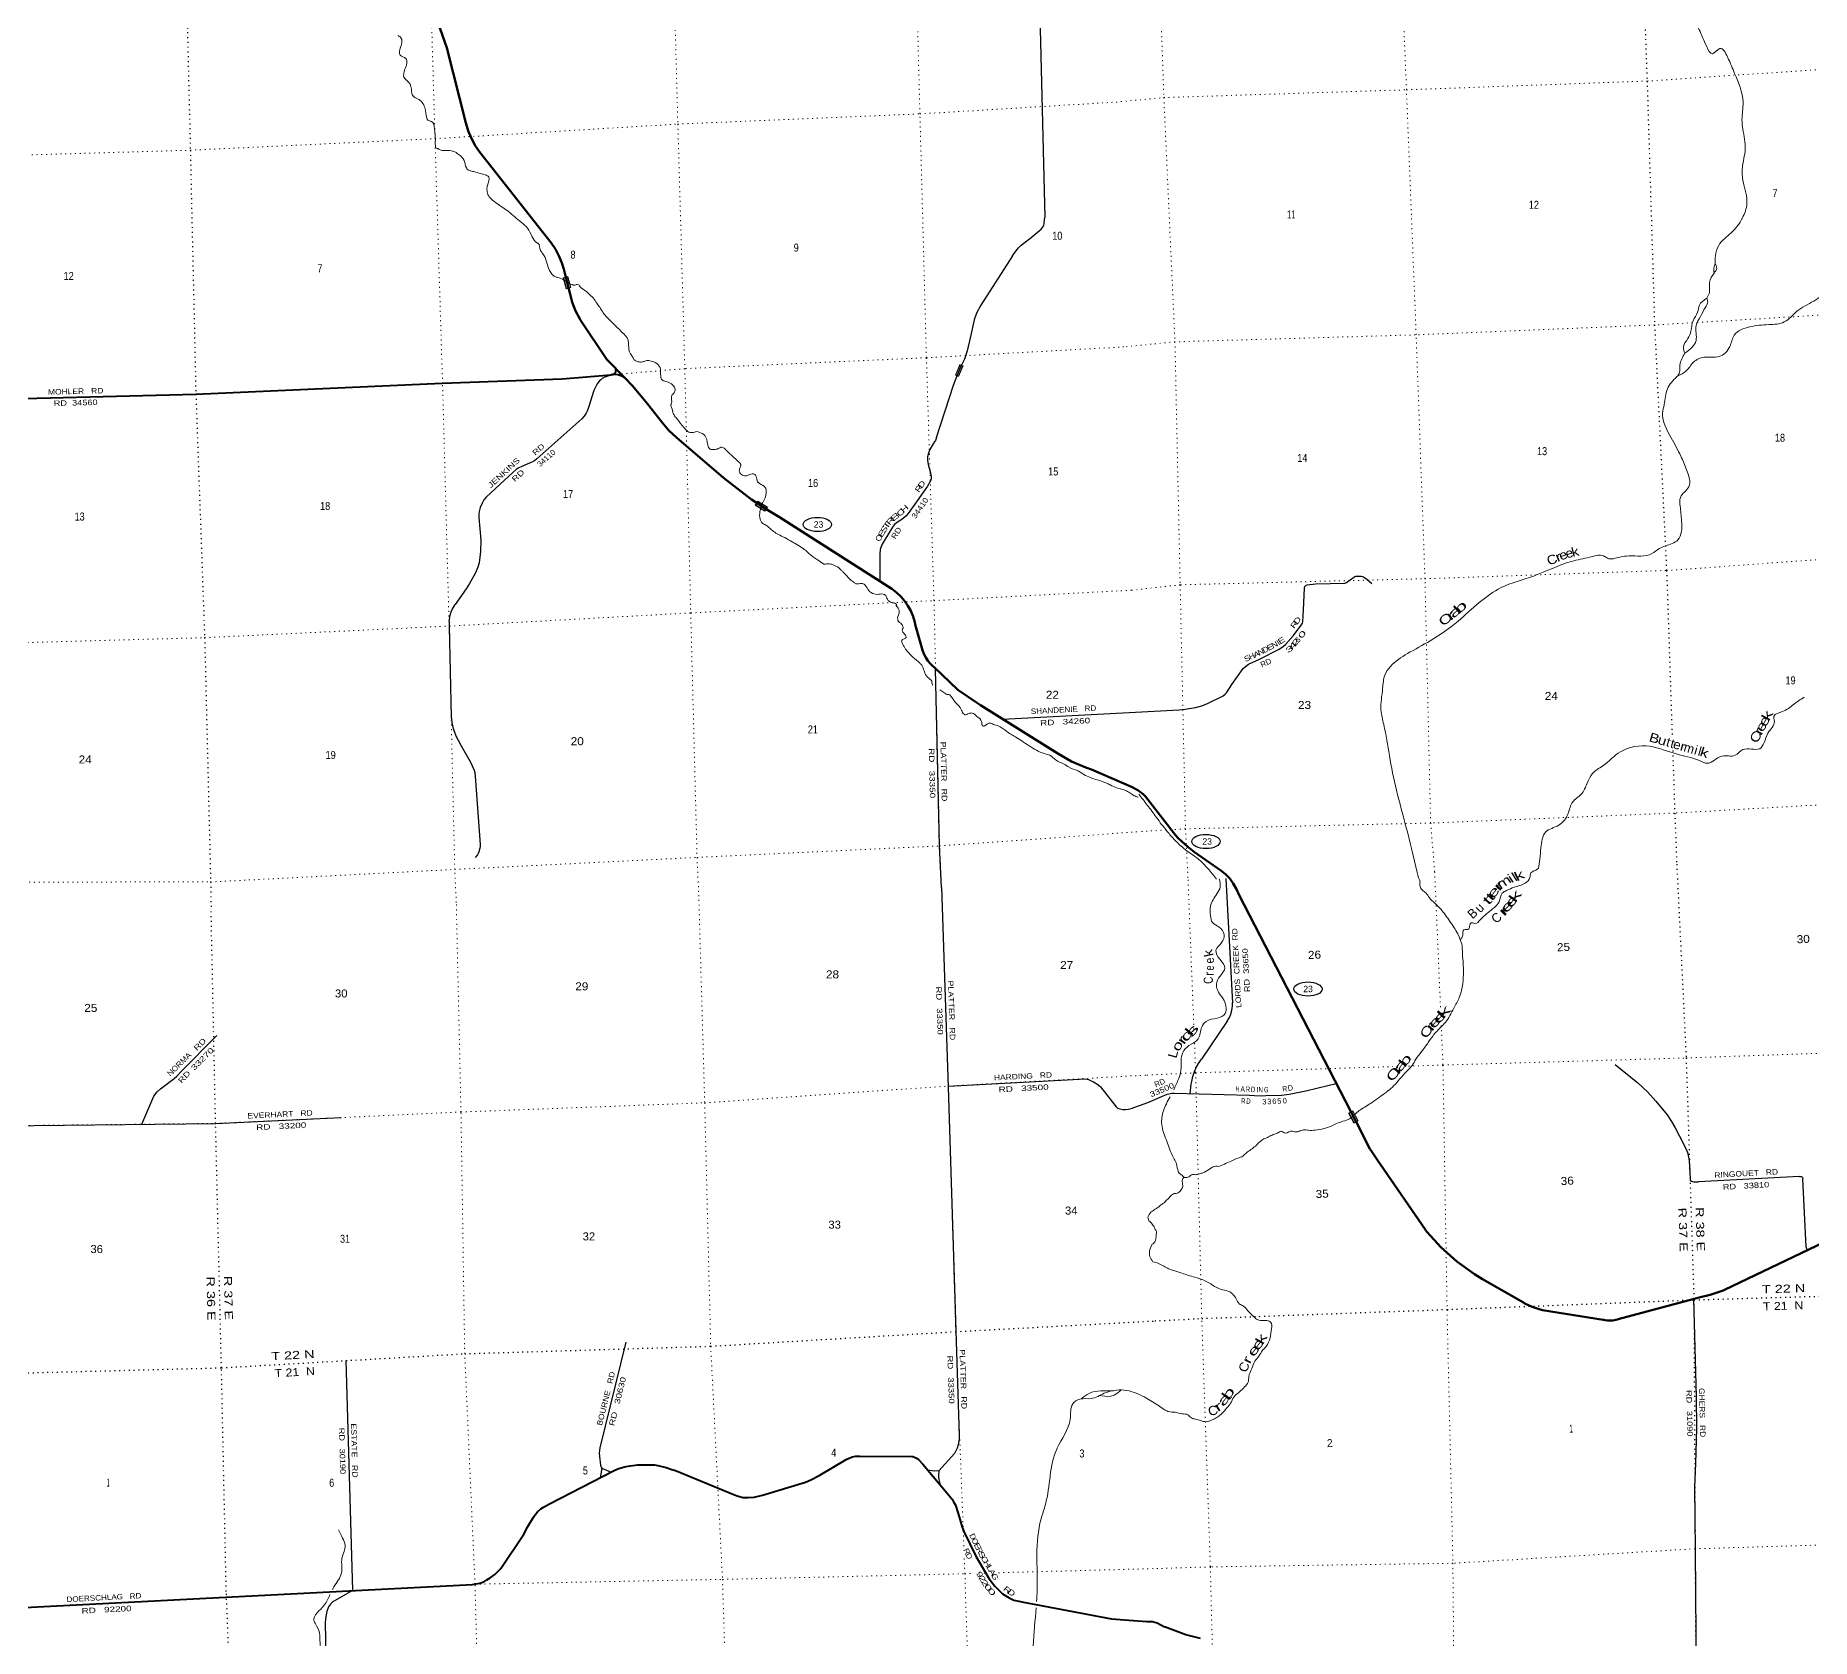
# Model space of a CAD drawing. Header units: feet. Extents: x 497223 to 751810, y -177792 to 12311.
# Drawn here: x 691977 to 730814, y -51084 to -16028 of the extents above; entities that cross this region are included whole.
import ezdxf
from ezdxf.enums import TextEntityAlignment as Align

# ---------------------------------------------------------------- set-up
doc = ezdxf.new("R2010")
doc.units = ezdxf.units.FT
doc.header["$LTSCALE"] = 70
doc.linetypes.add('DOTTED', pattern=[1.5, 0.3, -1.2])
for name, color, linetype, lineweight in [('17', 7, 'Continuous', 25), ('23', 7, 'Continuous', 70), ('26', 7, 'Continuous', 40), ('29', 7, 'Continuous', 25), ('31', 7, 'Continuous', 13), ('39', 7, 'Continuous', 13), ('59', 7, 'Continuous', 13), ('6', 7, 'DOTTED', 25), ('7', 7, 'DOTTED', 13)]:
    doc.layers.add(name, color=color, linetype=linetype, lineweight=lineweight)
for name, color, linetype in [('27', 7, 'Continuous'), ('30', 7, 'Continuous'), ('41', 7, 'Continuous')]:
    doc.layers.add(name, color=color, linetype=linetype)

msp = doc.modelspace()

# ---------------------------------------------------------------- linework, layer by layer
at = {"layer": '17'}
for centre, major_axis in [((709073.25, -26721.51), (-309.24, 1)), ((717572.23, -33654.34), (309.24, -1)), ((719802.47, -36880.99), (309.24, -1))]:
    msp.add_ellipse(centre, major_axis=major_axis, ratio=0.500121, dxfattribs=at)
at = {"layer": '23'}
for points in [[(704861.1, -23515.12), (704472.68, -23115.61), (703910.44, -22276.88), (703893.68, -22251.88), (703876.42, -22226.88), (703788.11, -22052.18), (703714.27, -21857.95), (703661.13, -21657.06), (703632.71, -21547.24), (703526.21, -21135.77), (703485.4, -20998.47), (703423.26, -20845.93), (703345.52, -20700.72), (703253.03, -20564.43), (701689.08, -18573.65), (701600.02, -18444.24), (701511.06, -18283.57), (701439.38, -18114.48), (701385.77, -17938.83), (700974.47, -16294.64), (700283.99, -14337.01)], [(716083.96, -32534.62), (715943.98, -32462.38), (715065.58, -32079.05), (714946.83, -32037.4), (714633, -31901.42), (714335.11, -31733.38), (712643.44, -30670.72), (712551.28, -30615.75), (712146.59, -30337.93), (711626.55, -29844.73), (711607.17, -29827.89), (711545.93, -29766.94), (711491.39, -29699.91), (711444.16, -29627.56), (711404.76, -29550.66), (711373.6, -29470.07), (711215.39, -28911.26), (711203.04, -28854.22), (711166.28, -28730.75), (711116.81, -28611.8), (711055.19, -28498.67), (710982.07, -28392.61), (710898.27, -28294.76), (710804.7, -28206.22), (710702.39, -28127.94), (708249.22, -26563.54), (707952.83, -26388.45), (707632.67, -26177.55), (707018.08, -25699.94), (706047.01, -24860.44), (705994.83, -24818.45), (705827.75, -24664.25), (705677.71, -24493.44), (705357.29, -24082.64), (705029.34, -23688.17), (704861.1, -23515.12)], [(716083.96, -32534.62), (716140.79, -32572.47), (716200.81, -32620.74), (716251.82, -32672.7), (716303.79, -32733.47), (716907.82, -33517.19), (716966.89, -33583.85), (717035.68, -33649.08), (717174.47, -33768.62), (717252.01, -33831.83), (717319.29, -33884.55), (717899.4, -34289.52), (717960.74, -34336.79), (717998.15, -34369.4), (718095.27, -34460.53)], [(724906.4, -43897.34), (724883.78, -43891.12), (724880.97, -43890.35), (724705.89, -43830.69), (724563, -43764.61), (724531.97, -43750.26), (724513, -43739.39), (723620.53, -43227.89), (723445.54, -43119.92), (723060.65, -42840.57), (722707.06, -42522.52), (722411.19, -42194.25), (722383.21, -42163.2), (722370.18, -42144.25), (721389.82, -40718.11), (721372.63, -40693.11), (721354.25, -40668.11), (721189.06, -40426.4), (721170.76, -40399.63), (721158.86, -40376.4), (720857.31, -39787.83), (718289.25, -34812.72), (718238.42, -34698.06), (718169.15, -34576.08), (718095.27, -34460.53)], [(732766.95, -41618.34), (728909.83, -43460.96), (728883.51, -43473.53), (728859.83, -43481.17), (728599.48, -43565.13), (728356.92, -43623.39), (726585, -44103.28), (726578.79, -44104.96), (726535, -44115.82), (726471.91, -44126.61), (726407.73, -44130.77), (726343.47, -44128.19), (726304.83, -44122.56), (726270.35, -44117.53), (726254.83, -44115.02), (724933.78, -43901.76), (724906.4, -43897.34)]]:
    msp.add_lwpolyline(points, dxfattribs=at)
at = {"layer": '26'}
for points in [[(684874.3, -24075.25), (690264.59, -24003.96), (695482.43, -23871.44), (700871.74, -23634.01), (703496.85, -23536.64), (704557.84, -23446.42), (704582.84, -23443.77)], [(704582.84, -23443.77), (704607.84, -23438.25), (704611.88, -23436.82), (704620.9, -23432.53), (704629.42, -23427.31), (704637.35, -23421.24), (704644.6, -23414.37), (704651.09, -23406.78), (704656.75, -23398.55), (704661.53, -23389.78), (704665.36, -23380.55), (704668.2, -23370.97), (704670.03, -23361.15), (704670.82, -23351.2), (704670.56, -23341.21), (704669.27, -23331.31), (704665.14, -23313.56)], [(704861.1, -23515.12), (704827.61, -23494.2), (704825.51, -23492.89), (704789.1, -23474.61), (704750.97, -23460.24), (704711.54, -23449.94), (704671.26, -23443.81), (704630.56, -23441.93), (704607.84, -23443.26), (704582.84, -23443.77)], [(685481.1, -50726.07), (701531.41, -49904.24), (701607.95, -49892.06), (701693.7, -49874.39), (701779.44, -49841.59), (701847.53, -49803.74), (701916.31, -49758.87), (702019.01, -49685.14), (702096.32, -49612.17), (702150.15, -49551.4), (702653.25, -48805.75), (702745.52, -48637.37), (702865.09, -48429.77), (702894.05, -48387.08), (702955.87, -48313.69), (703026.24, -48252), (703081.97, -48215.28), (703213.43, -48141.26), (704633.71, -47410.83), (704708.55, -47375.01), (704804.38, -47344.73), (704895.16, -47322.02), (704983.43, -47309.41), (705144.83, -47289.22), (705262.2, -47283.65), (705429.79, -47284.17), (705513.01, -47289.22), (705584.1, -47301.29), (705767.72, -47344.73), (705890.1, -47385.83), (705974.51, -47410.34), (707259.39, -47941.51), (707339.02, -47972.15), (707451.05, -47997.02), (707560.87, -48001.1), (707690.63, -47991.97), (707876.48, -47948.54), (708811.11, -47662.48), (708933.9, -47610.94), (709131.48, -47509.17), (709704.78, -47166.53), (709781.24, -47131.5), (709839.57, -47111.83), (709906.07, -47099.96), (710005.76, -47096.34), (711136.73, -47105.62), (711164.48, -47107.53), (711199.78, -47117.62), (711254.52, -47146.03), (711285.52, -47168.09), (711377.06, -47270.77), (712020.65, -48039.92), (712054.43, -48093.55), (712091.26, -48166.09), (712155.19, -48351.78), (712241.2, -48650.73), (712276.62, -48747.73), (712536.83, -49282.8), (712834.18, -49782.05), (712952.48, -49941.29), (713123.96, -50107.83), (713265.34, -50196.45), (713367.28, -50243.41), (713477.02, -50269.33), (713583.57, -50286.63), (715503.32, -50652.35), (715791.18, -50673.11), (716282.44, -50711.36), (716405.08, -50715.4), (716455.32, -50723.53), (716504.42, -50744.34), (716662.96, -50829.87)], [(717449.7, -51084.83), (717130.19, -51004.79), (716662.96, -50829.87)]]:
    msp.add_lwpolyline(points, dxfattribs=at)
at = {"layer": '29'}
for p, q in [((713338.97, -20847.88), (712647.06, -21926.48)), ((711682.36, -24821.61), (712052.5, -23674.52)), ((701394.1, -28131.05), (701156.61, -28467.91)), ((713121.37, -30975.94), (716029.78, -30822.77)), ((701589.79, -32223.46), (701697.02, -33722.1)), ((718005.75, -34463.37), (718149, -37182.05)), ((718033, -37584.05), (717471, -38415.05)), ((730548, -40977.05), (728346, -41099.05)), ((698762.37, -45006.99), (698906.43, -50031.87)), ((704357.43, -47362.34), (704328, -47568.05)), ((704357.43, -47362.34), (704564.02, -47446.67))]:
    msp.add_line(p, q, dxfattribs=at)
for points in [[(690848.3, -13346.55), (695230.34, -13221.71), (700554.36, -12889.61), (705879.39, -12654.15), (711179.5, -12457.71), (713860.03, -12337.42), (714048.28, -20004.3)], [(713338.97, -20847.88), (713414.16, -20744.63), (713474.38, -20672.89), (713530.77, -20616.46), (713589.08, -20565.76), (713749.66, -20443.34), (713964.72, -20266.39), (713998.17, -20225.26), (714025.89, -20176.49), (714033.54, -20143.97), (714036.41, -20118.14), (714048.28, -20004.3)], [(712647.06, -21926.48), (712553.91, -22097.09), (712500.39, -22242.47), (712419.26, -22612.09), (712347.46, -22923.48), (712292.02, -23105.21), (712228.46, -23238.64)], [(712052.5, -23674.52), (712122.84, -23484.93), (712176.37, -23360.59), (712228.46, -23238.64)], [(704607.84, -23443.26), (704428.89, -23502.63), (704368.67, -23532.27), (704340.95, -23554.28), (704312.27, -23581.06), (704261.62, -23647.05), (704228.16, -23707.31), (704185.15, -23792.43), (704070.45, -24159.72), (704041.77, -24241.99), (704018.83, -24289.81), (703976.77, -24352.94), (703925.16, -24412.24), (702938.74, -25284.55), (702888.08, -25327.6), (702846.98, -25353.42), (702609.93, -25452.89), (702543.98, -25484.47), (702487.58, -25521.76), (702327, -25667.14), (701829.97, -26126.26), (701782.18, -26185.58), (701742.04, -26254.45), (701701.89, -26352.01), (701677.03, -26439.98), (701673.22, -26493.57), (701669.39, -26570.06), (701715.27, -27067.44), (701707.62, -27312.3), (701677.03, -27557.16), (701650.27, -27656.65), (701592.92, -27794.36), (701470.57, -28008.62), (701394.1, -28131.05)], [(711682.36, -24821.61), (711654.03, -24884.75), (711612.92, -24945), (711536.45, -25082.73), (711503.01, -25162.12), (711482.93, -25243.42), (711481.98, -25313.25), (711498.22, -25411.76), (711551.75, -25595.4), (711564.18, -25678.62), (711564.18, -25720.71), (711551.75, -25763.74), (711482.93, -25886.17), (711169.41, -26329.98), (711059.5, -26482.05), (711008.84, -26536.57), (710923.77, -26610.22), (710863.55, -26651.35), (710805.25, -26688.65), (710764.14, -26720.22), (710732.61, -26757.52), (710680.03, -26835), (710490.78, -27150.64), (710473.57, -27186.98), (710460.2, -27227.16), (710450.63, -27271.15), (710442.98, -27362.97), (710442.98, -27962.51)], [(716029.78, -30822.77), (716984.61, -30775.01), (717117.98, -30757.96), (717340.21, -30721.76), (717479.75, -30685.56), (717602.55, -30638.67), (717951.04, -30465.18), (717991.38, -30433.46), (718022.39, -30401.14), (718141.26, -30219.74), (718389.05, -29867.24), (718433.24, -29825.83), (718505.71, -29775.84), (718740.39, -29667.46), (719172.27, -29448.32), (719265.19, -29386.01), (719309.22, -29348.77), (719486.01, -29149.37), (719652.9, -28924.72), (719681.32, -28878.18), (719689.94, -28851.02), (719708.36, -28590.57), (719724.91, -28110.76), (719735.6, -28077.91), (719748.52, -28064.99), (719764.03, -28046.89), (719788.13, -28039.69), (719968.44, -28020.13), (720606.42, -28005.52), (720632.26, -27998.41), (720647.54, -27989.96), (720803.3, -27872.78), (720828.65, -27860.07), (720851.91, -27854.9), (720939.76, -27848.44), (720968.19, -27849.73), (720995.85, -27856.75), (721018.58, -27866.54), (721089.18, -27917.3), (721202.05, -28009.25)], [(701025.63, -28841.26), (701035.19, -28750.39), (701043.79, -28703.52), (701056.21, -28654.74), (701071.51, -28614.57), (701089.67, -28577.26), (701156.61, -28467.91)], [(701025.63, -28841.26), (701021.51, -28946.06), (701065.44, -30926.01)], [(711789.03, -34659.77), (711747.82, -33751.18), (711658.29, -29876.51)], [(701065.44, -30926.01), (701090.64, -31092.83), (701125.05, -31226.74), (701174.76, -31360.65), (701216.81, -31437.17), (701285.63, -31559.6), (701484.45, -31907.76), (701568.56, -32095.23), (701580.03, -32144.97), (701589.79, -32223.46)], [(701697.02, -33722.1), (701697.6, -33760.47), (701693.78, -33796.82), (701672.75, -33877.17), (701657.46, -33913.51), (701638.34, -33946.04), (701588.64, -34003.43)], [(711789.03, -34659.77), (711936.5, -39023.67), (712098.78, -44358.27), (712177.52, -46654.71), (712172.43, -46722.22), (712151.68, -46850.49), (712131.38, -46921.59), (712101.84, -46982.54), (712069.63, -47035.35), (711732.14, -47420.81)], [(718033, -37584.05), (718084.87, -37503.8), (718107.38, -37454.67), (718133.98, -37378.93), (718148.3, -37309.33), (718150.35, -37245.87), (718149, -37182.05)], [(694298.98, -39836.79), (694563.13, -39221.28), (694633.63, -39132.11), (694712.07, -39063.4), (695009.29, -38836.14), (695065.54, -38788.58), (695162.55, -38686.15), (695943.58, -37899.55)], [(717229.07, -39167.72), (717248, -38961.31), (717263.34, -38899.9), (717287.04, -38791.94), (717324.73, -38682.91), (717360.7, -38599.52), (717408.62, -38510.95), (717471, -38415.05)], [(726521.36, -38533.78), (727019.37, -38934.7), (727226.03, -39131.21), (727412.23, -39335.92), (727655.72, -39634.79), (727755.98, -39778.09), (727827.6, -39900.91), (728026.07, -40293.95), (728086.43, -40416.77), (728100.75, -40455.66), (728124.29, -40555.98), (728135.54, -40627.62), (728157.02, -41030.9), (728162.14, -41061.59), (728188.74, -41082.07), (728211.24, -41092.3), (728238.87, -41096.4), (728346, -41099.05)], [(711935.82, -39003.5), (714946.51, -38844.53), (715004.13, -38858.94), (715049.53, -38882.77), (715109.41, -38911.59), (715208.26, -38967.73), (715252.56, -39006.52), (715269.17, -39021.29), (715606.94, -39458.09), (715638.15, -39482.69), (715688.16, -39504.26), (715751.98, -39512.99), (715811.82, -39513.5), (715878.59, -39508.68), (715933.64, -39496.87), (716300.04, -39362.43)], [(716300.04, -39362.43), (716724.27, -39183.42), (716758.82, -39172.37), (716789.52, -39164.21), (716826, -39160.85), (716873.97, -39160.37), (718516.91, -39203.61), (718635.87, -39206.46), (718789.67, -39217.03), (718883.57, -39212.55), (719227.01, -39198.78), (719392.07, -39179.57), (719503.38, -39160.37), (719752.89, -39106.59), (720240.38, -38987.52), (720422.87, -38946.19)], [(685155.84, -40077.55), (690616.11, -39878.45), (695919.85, -39818.46), (698661.43, -39686.89)], [(730548, -40977.05), (730586.32, -40980.74), (730604.22, -40987.91), (730615.99, -41004.28), (730624, -41034.05)], [(730723, -42608.05), (730695, -42519.05), (730624, -41034.05)], [(728236.51, -43659.04), (728289, -45800.05), (728302, -46494.05), (728279, -47258.05), (728254, -47774.05), (728273, -49144.05), (728304.49, -53833.28), (728304.49, -54363.38), (728312.17, -54647.64), (728343, -55799.05), (728354, -56271.05)], [(704888.62, -44605.83), (704316.39, -46917.39), (704303.46, -47026.88), (704307.33, -47102.67), (704334.59, -47290.74), (704344.07, -47337.16), (704357.43, -47362.34)], [(711732.14, -47420.81), (711635.6, -47422.09), (711586.87, -47420.27), (711487.34, -47402.56)], [(711732.14, -47420.81), (711719.87, -47521.76), (711719.77, -47558.79), (711727.15, -47604.96), (711758.63, -47726.78)], [(698906.43, -50031.87), (698478.21, -50279.36), (698425.81, -50334.94), (698385.92, -50393.87), (698347.28, -50492.43), (698323.16, -50600.73), (698308.28, -50737.04), (698337.92, -52220.52)]]:
    msp.add_lwpolyline(points, dxfattribs=at)
at = {"layer": '31'}
for p, q in [((712093.18, -23452.46), (712192.15, -23222.89)), ((712192.15, -23222.89), (712261.02, -23252.58))]:
    msp.add_line(p, q, dxfattribs=at)
msp.add_lwpolyline([(712261.02, -23252.58), (712162.05, -23482.15), (712093.18, -23452.46)], dxfattribs=at)
msp.add_lwpolyline([(712103.69, -23448.28), (712196.32, -23233.4), (712250.5, -23256.75), (712157.87, -23471.63)], close=True, dxfattribs=at)
at = {"layer": '39'}
msp.add_line((711748.87, -30335.19), (711879.84, -30422.72), dxfattribs=at)
for points in [[(728339.44, -11174.07), (728263.33, -11514.61), (727996.62, -11823.26), (727848, -12109.87), (727832.01, -12331.72), (727851.43, -12475.93), (727802.36, -12620.41), (727680.29, -12807.56), (727068.07, -13419.43), (726869.44, -13661.44), (726923.42, -13977.53), (727066.1, -14403.33), (727222.31, -14595.3), (727405.86, -14544.93), (727540.47, -14643.06), (727661.67, -14705.42), (727745.8, -14855.53), (727875.34, -14979.98), (728120.53, -15344.03), (728358.75, -15901.46), (728523.43, -16268.18), (728646.18, -16427.07), (728811.24, -16312.93), (728977.22, -16496.53), (729133.63, -16857.5), (729316.07, -17487.19), (729294.08, -17874.22), (729313.58, -18074.76), (729364.11, -18515.7), (729302.24, -18914.11), (729319.99, -19231.41), (729402.05, -19707.51), (729302.7, -20018.65), (729056.71, -20342.7), (728784.71, -20617.33), (728714.6, -20847.01), (728706.52, -21010.24)], [(699906.75, -16027.94), (699968.57, -16076.35), (699961, -16283.96), (699952.3, -16455.37), (700071.29, -16532.2), (700056.44, -16764.2), (700033.74, -16938.06), (700167.18, -17090.94), (700214.4, -17314.97), (700242.08, -17364.44), (700364.72, -17429.07), (700495.65, -17630.35), (700527.49, -17812.57), (700574.13, -17889.64), (700639.02, -17907.75), (700698.09, -18060.94), (700713.73, -18175.22), (700719.27, -18352.22), (700760.08, -18499.94), (700784.37, -18505.22), (700798.74, -18514.84), (700932.29, -18542.89), (701119.87, -18563.21), (701222.3, -18624.45), (701351.22, -18761.36), (701398.56, -18924.98), (701462.57, -18979.36), (701563.87, -19004.39), (701705.95, -19048.28), (701807.37, -19077.33), (701889.15, -19121.09), (701858.8, -19307.27), (701849.33, -19390.11), (701870.99, -19504.2), (701938.22, -19596.73), (702066.19, -19703.48), (702318.93, -19878.81), (702593.58, -20111.85), (702734.3, -20240.35), (702836.74, -20430.44), (702947.4, -20561.89), (702961.71, -20569.49), (703021.03, -20730.73), (703073.57, -20803.58), (703215.5, -21163.58), (703361.06, -21311.33), (703393.24, -21319.11), (703664.62, -21456.02)], [(731366.89, -20416.73), (731301.11, -20545.67), (731399.06, -20578.63), (731432.27, -20768.65), (731277.79, -21278.79), (731165.32, -21562.19), (730863.06, -21835.81), (730496.4, -22057.25), (730218.89, -22291.82), (729878.5, -22351.43), (729461.11, -22399.52), (729125.17, -22579.7), (729027.54, -22828.4), (728793.87, -23049.44), (728465.94, -23064.38), (728232.15, -23172.75), (728083.62, -23352.73), (727866.88, -23486.7)], [(728682.17, -21224.32), (728582.84, -21426.8), (728581.08, -21652.2), (728523.06, -21772.83)], [(728708.13, -21013.97), (728678.17, -21115.81), (728682.81, -21223.1)], [(728682.17, -21224.32), (728740.56, -21113.73), (728721.94, -21045.94), (728706.52, -21010.24)], [(703663.64, -21455.58), (703728.07, -21483.83), (703738.24, -21487.54), (703808.15, -21473.28), (703832.19, -21470.52), (703888.05, -21521.12), (704021.98, -21625.67), (704071.69, -21672.44), (704169.1, -21766.04), (704251.2, -21884.29), (704314.22, -21970.91), (704392.43, -22093.3), (704450.92, -22163.96), (704614.93, -22329.98), (704799.58, -22513.48), (704935.84, -22692.45), (704954.38, -22899.25), (705042.45, -23079.72), (705088.39, -23134.66), (705157.55, -23160.69), (705252.19, -23165.8), (705321.79, -23141.48), (705408.2, -23140.8), (705528.01, -23179.34), (705633.96, -23288.79), (705646.59, -23435.37), (705686.83, -23564.99), (705737.73, -23585.55), (705839.4, -23622.64), (705964.43, -23763.71), (705940.65, -23838.94), (705890.2, -23896.89), (705878.05, -24086.53), (705870.45, -24100.86), (705870.96, -24116.95), (705901.72, -24200.55), (705914.03, -24272.65), (705952.38, -24341.92), (706015.33, -24426.54), (706153.48, -24601.42), (706240.53, -24685.28), (706293.5, -24707.79), (706445.63, -24686.94)], [(728523.15, -21773.15), (728361.42, -21925.08), (728322.78, -22079.27), (728224.86, -22265.62), (728176.88, -22494.56), (728110.28, -22655.72), (728012.67, -22850.1), (728045.44, -22973.75)], [(728045.44, -22973.75), (728207.83, -22841.6), (728289.26, -22700.06), (728289.37, -22539.11), (728291.11, -22368.03), (728384.78, -22175.8), (728490.45, -21981.15), (728544, -21848.59), (728523.06, -21772.83)], [(728045.44, -22973.75), (727938.27, -23236.85), (727894.25, -23463.66), (727866.88, -23486.7)], [(727866.88, -23486.7), (727663.1, -23753.02), (727593.18, -24097.37), (727557.81, -24285.66), (727747.13, -24828.61), (727957.35, -25228.03), (728083.28, -25527.64), (728129.21, -25898.32), (727948.31, -26129.67), (727941.34, -26323.05), (727973.41, -26645.9), (727891.93, -27059.05), (727618.62, -27188.86), (727485.69, -27245.59), (727324.58, -27357.58), (726820.64, -27408.55), (726626.07, -27433.14), (726350.91, -27458.39), (726266.39, -27406.88), (726113.04, -27401.92), (725957.16, -27437.28), (725565.55, -27528.78), (724734.97, -27848.15), (724026.96, -28103.08), (723547.27, -28428.87), (723084.56, -28832.57), (722477.75, -29263.19), (721978.31, -29545.39), (721605.82, -29827.38), (721483.83, -30016.54), (721435.92, -30301.81), (721399.07, -30777.85), (721459.25, -31097.76), (721582.87, -31771.67), (721737.93, -32533.05), (721951.35, -33346.82), (722188.31, -34334.97)], [(706445.63, -24686.94), (706588.53, -24756.98), (706654.12, -24861.64), (706727.07, -25072.78), (706819.89, -25083.98), (706905.68, -25063.19), (706978.97, -25028.69), (707094.21, -25113.68), (707226.7, -25236.39), (707340.62, -25343.58), (707396.92, -25408.26), (707373.77, -25503.61), (707378.61, -25594.07), (707460.77, -25649.89), (707535.32, -25655.62), (707588.73, -25627.78), (707703.26, -25626.22), (707750.84, -25733.46), (707760.13, -25773.44), (707805.89, -25822.35), (707935.3, -25910.93), (707956.27, -26002.89), (707944.93, -26089.82), (707862.85, -26274.04)], [(707862.85, -26274.04), (707819.01, -26434.01), (707824.43, -26606.99), (707843.95, -26652.69), (707865.04, -26684.24), (707945, -26734.1), (708012.97, -26786.34), (708093.49, -26854.3), (708192.22, -26925.71), (708318.81, -26988.21), (708484.43, -27077.67), (708627.78, -27161.79), (708763.09, -27246.16), (708860.06, -27325.68), (708988.1, -27434.44), (709080.36, -27491.96), (709207.83, -27582.62), (709228.23, -27592.05), (709274.23, -27584.57), (709334.47, -27582.7), (709384.99, -27591.19), (709448.07, -27615.39), (709567.06, -27692.22), (709594.05, -27719.56), (709641.63, -27762.38), (709679.16, -27805.5), (709743.56, -27871.95), (709793.52, -27926.76), (709890.3, -28000.25), (709914.96, -28017.6), (710007.28, -28012.71), (710061.63, -28015.04), (710123.01, -28049.37), (710199.08, -28167.8), (710250.67, -28210.49), (710382.59, -28250.67), (710515.07, -28244.52), (710568.29, -28275.08), (710605.02, -28356.48), (710703.8, -28429.91), (710738.07, -28432.87), (710804.03, -28485.17), (710800.02, -28485.3), (710823.56, -28530.87), (710861.78, -28596.12), (710859.84, -28662.62), (710831.81, -28794.37), (710834, -28800.34), (710839.09, -28834.41), (710837.02, -28832.46), (710896.89, -28882.94), (710926.02, -28914.24), (710948.43, -28988.04), (710931.24, -29016.76), (710934.19, -29046.87), (710999.53, -29143.49), (711015.04, -29189.31), (710918.71, -29258.76), (710935.04, -29330.73), (711004.96, -29445.33), (711163.25, -29621.6), (711314.14, -29753.8), (711357.82, -29800.76), (711407.92, -29924.03), (711484.62, -30062.57), (711573.81, -30150.39), (711590.07, -30220.36), (711599.5, -30232.3)], [(711879.84, -30422.72), (711884.11, -30430.64), (711948.63, -30436.69), (711985.84, -30469.75), (712096.88, -30613.27), (712220.28, -30766.46), (712237.6, -30806.19), (712302.25, -30880.68), (712391.86, -30853.73), (712459.95, -30845.56), (712554.47, -30911.07), (712666.82, -31032.4), (712669.96, -31068.54), (712706.12, -31131.84), (712735.99, -31122.86), (712852.78, -31064.85), (712924.01, -31092.83), (713029.57, -31125.78), (713199.91, -31237.25), (713405.01, -31367.76), (713542.4, -31454.08), (713704.57, -31561.77), (714037.58, -31732.59), (714190.02, -31786.22), (714272.75, -31860.15), (714499.63, -31979.92), (714563.33, -32024.24), (714775.15, -32112.26), (714941.09, -32211.78), (715079.54, -32267.87), (715236, -32321.38), (715433.31, -32395.76), (715476.18, -32416.57), (715622.97, -32482.46), (715783.2, -32527.8), (715883.11, -32573), (715969.41, -32632.73), (716059.28, -32678.25), (716086.58, -32687.14)], [(724841.02, -34243.13), (724870.75, -34038.35), (724895.92, -33792.06), (725000.05, -33446.57), (725286.78, -33298.21), (725491.01, -33043.94), (725594.38, -32787), (725775.64, -32620.02), (725909.86, -32380.15), (726021.05, -32171.24), (726248.53, -32000.7), (726638.16, -31691.98), (727278.61, -31572.09), (727857.13, -31739.95), (728364.32, -31886.04), (728539.79, -31944.58), (728850.3, -31785.37), (729143.94, -31769.56), (729310.65, -31645.31), (729678.77, -31627.03), (729861.62, -31284.95), (730001.22, -31026.81), (729992.96, -30912.4), (730176.74, -30813.74), (730420.83, -30656.73), (730650.84, -30500.2)], [(716100.58, -32622.04), (716288.61, -32857.21), (716487.97, -33126.21), (716722.96, -33432.26), (716893.26, -33623.76), (717114.48, -33829.66), (717391.83, -34027.66), (717617.66, -34249.51), (717801.45, -34478.79)], [(717859.48, -34467.56), (717883.08, -34650.37), (717808.57, -34802.11), (717672.14, -35066.88), (717670.12, -35278.25), (717711.83, -35425.57), (717860.04, -35524.57), (717968.78, -35693.49), (717920.86, -35858.31), (717791.01, -36032.27), (717881.08, -36238.12), (717984.42, -36423.35), (717909.46, -36563.03), (717809.36, -36727.82), (717828.55, -36916.24), (717945.6, -37092.89), (718007.95, -37255.53), (717991.93, -37415.11), (717819.2, -37516.25), (717573.11, -37587.99), (717479.51, -37712.28), (717403.04, -37970.75), (717244.94, -38087.43), (717089.76, -38228.15), (717032.19, -38403.4), (717025.84, -38659.2), (716899.93, -39009.61), (716867.3, -39082.59)], [(722188.13, -34334.13), (722203.16, -34390.45), (722230.25, -34463.82), (722250.43, -34515.33), (722250.03, -34603.92), (722304.99, -34720.44), (722379.61, -34777.77), (722458.38, -34887.26), (722540, -34968.46), (722688.31, -35109.33), (722785.68, -35232.16), (722883.56, -35367.04), (722977.66, -35508.12), (723059.17, -35635.62), (723127.3, -35779.78), (723171.8, -35934.97), (723179.55, -36075.56), (723193.45, -36268.24), (723201.37, -36412.86), (723199.98, -36624.28), (723161.37, -36907.69), (723111.57, -37064.74), (722992.74, -37301.11), (722906.95, -37461.65), (722806.63, -37610.7), (722712.28, -37709.18), (722529.75, -37909.92), (722431.11, -38050.86), (722286.58, -38248.02), (722162.95, -38416.15), (722078.09, -38550.48), (721918.55, -38724.11), (721778.63, -38886.86), (721649.76, -39025.01), (721517.74, -39135.11), (721363.66, -39246.1), (721203.66, -39359.36), (721076.58, -39443.08), (720953.26, -39520.61), (720747.02, -39697.51)], [(723131.62, -35800.51), (723175.49, -35745.05), (723190.32, -35659.98), (723209.7, -35588.81), (723273.58, -35580.34), (723317.2, -35566.61), (723340.28, -35487.26), (723372.36, -35433.72), (723449.1, -35446.9), (723578.22, -35359.49), (723840.39, -35130.18), (723980.94, -34973.92), (724052.07, -34786.09), (724146.03, -34724.16), (724313.97, -34655.39), (724551.28, -34563.87), (724655.05, -34443.21), (724679.21, -34339.67), (724767.54, -34288.01), (724841.02, -34243.13)], [(716788.61, -39240.08), (716642.02, -39543.09), (716605.13, -39840.29), (716706.55, -40186.57), (716833.4, -40515.78), (716936.41, -40745.29), (716986.58, -40904.36), (717048.67, -40954.32), (717082.1, -40989.27), (717086.92, -41007.69)], [(720747.02, -39697.51), (720680.86, -39733.09), (720530.33, -39783.55), (720396.09, -39839.38), (720285.65, -39888.2), (720150.91, -39931.98), (719961.56, -39965.91), (719809.07, -39968.14), (719706.27, -39958.27), (719601.35, -39994.78), (719507.23, -40000.66), (719420.46, -39990.13), (719279.46, -40028.12), (719239.9, -39993.51), (719193.97, -39999.42), (719113.35, -40040.97), (719020.29, -40072.97), (718916.03, -40125.56), (718841.1, -40158.83), (718673.89, -40292.52), (718582.81, -40372.75), (718475.53, -40449.62), (718353.03, -40547.24), (718240.34, -40590.11), (718126.22, -40647.13), (717980.12, -40707.48), (717833.68, -40759.79), (717779.23, -40753.97), (717649.33, -40817.68), (717504.21, -40902.14), (717434.63, -40919.08), (717343.17, -40940.95), (717270.68, -40935.88), (717237.34, -40955.36), (717153.04, -41005.12), (717080.97, -41010.09), (717052.43, -41097.82), (717062.72, -41202.08), (717021.82, -41282.26), (716942.19, -41347.93), (716860.34, -41359.34), (716782.79, -41426.94), (716719.2, -41491.95), (716659.44, -41552.78), (716598.87, -41593.52), (716517.23, -41659.27), (716460.5, -41695.82), (716425.41, -41721.42), (716375.14, -41754.43)], [(716385.96, -42005.99), (716311.96, -41922.94), (716303.96, -41868.92), (716376.14, -41753.77)], [(716384.16, -42003.32), (716438.19, -42083.24), (716464.54, -42138.52), (716493.23, -42201.76), (716485.26, -42252.41), (716475.18, -42349.45), (716451.5, -42408.8), (716428.6, -42437.92), (716398.57, -42459.62)], [(716412.99, -42843.77), (716347.35, -42729.99), (716340.59, -42597.53), (716398.57, -42459.62)], [(716412.99, -42843.77), (716535.03, -42880.45), (716648.07, -42944.26), (716754.59, -42996.25), (716872.82, -43039.71), (717041.73, -43095.19), (717188.27, -43143.53), (717326.37, -43182.15), (717546.38, -43259.68), (717717.02, -43357.36), (717903.52, -43450.36), (718049.48, -43484.63), (718233.02, -43652.24), (718306.1, -43770.02), (718392.33, -43816.81), (718486.72, -43915.6), (718562.17, -43993.03), (718620.67, -44049), (718695.46, -44110.35), (718832.74, -44128.88), (718905.06, -44129.94), (718991.06, -44170.69), (719006.58, -44304.93), (718972.71, -44507.62), (718888.06, -44696.29), (718811.26, -44781.98), (718730.08, -44908.11), (718642.4, -45022.42), (718572.56, -45180.29), (718509.3, -45351.98), (718492.51, -45481.5), (718418.37, -45583.18), (718308.23, -45688.35), (718182.46, -45804.23), (718109.71, -45940.07), (718035.07, -46029.7), (717962.52, -46121.25), (717875.53, -46203.32), (717781.78, -46267.56), (717681.28, -46313.96), (717580.05, -46342.27), (717462.64, -46318.9), (717344.91, -46287.5), (717253.48, -46261.05), (717174.44, -46193.84), (717046.93, -46168.87), (716895.04, -46136.86), (716755.91, -46122.44), (716678.27, -46089.39), (716601.8, -46036.16), (716543.87, -45994.25), (716508.26, -45973.48)], [(713867.14, -50275.7), (713880.58, -50019.03), (713874.58, -49245.21), (713965.18, -48470.28), (714062.29, -48151.5), (714315.64, -46925), (714602.37, -46284.47), (714662.71, -45950.8), (714816.05, -45849.35), (715065.16, -45835.28), (715346.9, -45721.64), (715781.19, -45651.33), (716221.51, -45801.97), (716508.26, -45973.48)], [(714849.82, -45841.27), (715015.91, -45723.49), (715273.62, -45668.93), (715550.8, -45668.34)], [(715225.52, -45769.82), (715489.2, -45781.85), (715586.63, -45748.55), (715715.25, -45648.52)], [(698603.35, -48704.81), (698688.49, -48887.02), (698748.55, -49043.9), (698678.26, -49325.62), (698667.98, -49651.64), (698501.91, -49956.56), (698469.77, -50016.96)], [(698414.66, -50120.61), (698290.87, -50353.4), (698065.79, -50696.4), (698124.24, -50809.11), (698194.17, -51015.94), (698201.98, -51230.8), (698264.96, -51468.01), (698253.47, -51705.61), (698052.31, -52041.82), (697990.98, -52403.66), (697901.09, -52810.66), (697980.49, -53111.67), (698010.34, -53434.39), (697984.11, -53875.52), (697948.46, -54091.16), (697846.8, -54473.03), (697766.28, -54694.77), (697650.95, -55066.4), (697636.8, -55285.99), (697727.27, -55504.22), (697944.97, -55788.71), (698068.16, -56076.24), (698218.63, -56338.77), (698237.26, -56355.27)], [(697699.47, -62545.65), (697896.64, -62487.01), (697913.11, -62275.39), (698050.98, -62136.24), (698252.79, -62149.83), (698449.65, -62304.31), (698720.41, -62331.75), (699007.92, -62376.75), (699225.08, -62369.74), (699399.8, -62358.07), (699421.17, -62669), (699469.39, -62832.3), (699474.57, -63085.45), (699610.92, -63292.14), (699585.8, -63431.67), (699630.73, -63504.61), (699754.12, -63520.73), (699873.7, -63653.58), (700011.88, -63910.47), (700275.28, -64123.12), (700683.96, -64566.29), (701171.28, -64902.39), (701488.95, -64946.41), (702102.72, -64773.81), (702634.93, -64517.39), (702940.64, -64509.53), (703318.89, -64503.35), (703635.58, -64354.41), (704319.63, -63900.08), (704616.4, -63590.95), (704944.46, -63367.25), (705679.06, -63140.49), (706139.03, -62890.42), (706535.84, -62453.41), (706704.65, -62168.51), (707127.07, -61827.17), (707406.17, -61751.82), (707561.33, -61700.57), (707625.14, -61517.57), (707725.29, -61337.42), (707929.66, -61200.15), (708163.81, -60774.42), (708370.03, -60355.62), (708597.41, -60020.58), (708692.95, -59713.92), (708828.75, -59462.26), (708997.95, -59354.26), (709073.79, -59114.58), (709073.61, -58943.7), (709143.52, -58762.52), (709379.93, -58399.04), (709698.93, -58036.92), (709769.14, -57753.19), (709800.01, -57605.43), (709927.75, -57464.6), (709947.21, -57335.3), (709990.17, -57243.45), (710131.92, -57100.15), (710244.39, -56871.35), (710252.26, -56700.21), (710230.92, -56335), (710284.17, -55917.12), (710378.18, -55789.44), (710524.43, -55493.21), (710756.16, -55222.36), (710963.37, -55273.98), (711372.19, -55222.58), (711808.17, -54977.31), (712070.43, -54715.53), (712362.95, -54511.07), (712755.4, -54231.02), (713113.54, -54004.34), (713288.89, -53843.88), (713502.34, -53513.31), (713772.42, -53245.24), (713920.53, -53055.5), (713964.21, -52595.71), (713818.84, -52085.74), (713794.42, -51248.17), (713857.36, -50411.1)]]:
    msp.add_spline(points, degree=3, dxfattribs=at)
at = {"layer": '59'}
for points in [[(703581.22, -21565.39), (703517.46, -21323.66), (703618.99, -21296.88), (703682.74, -21538.62)], [(703613.29, -21306.65), (703527.23, -21329.35), (703586.91, -21555.61), (703672.96, -21532.92)], [(707926.47, -26431.28), (707714.63, -26298.52), (707770.39, -26209.55), (707982.23, -26342.31)], [(707725.65, -26295.99), (707772.91, -26220.57), (707971.2, -26344.83), (707923.94, -26420.25)], [(720784.91, -39543.79), (720900.61, -39765.4), (720807.53, -39814), (720691.83, -39592.38)], [(720702.62, -39595.77), (720781.51, -39554.58), (720889.81, -39762), (720810.92, -39803.19)]]:
    msp.add_lwpolyline(points, close=True, dxfattribs=at)
at = {"layer": '6'}
for points in [[(694634.9, 10680.46), (694725.36, 8039.46), (694799.17, 2712.99), (694962.82, -2592.59), (695069.09, -7928.13), (695232.03, -13228.48), (695362.1, -18536.33), (695482.43, -23871.44), (695674.82, -29196.28), (695805.45, -34539.13), (695816.48, -35156.55)], [(726927.65, -6954.66), (727014.74, -11592.36), (727219.25, -17023.8), (727381.87, -22358.05), (727644.54, -27727.19), (727766.55, -31329.49)], [(727777.98, -31667), (727824.31, -33034.71), (727866.18, -34148.36)], [(727866.18, -34148.36), (728072.74, -38388.62), (728242.8, -43677.93), (728268.61, -49122.13), (728304.25, -54610.2), (728486.6, -60003.69), (728664.47, -65238.32), (728860.52, -70623.19), (729139.36, -75970.45)], [(696883.78, -76820.73), (696692.05, -71379.84), (696598.45, -66203.99), (696461.58, -60723.95), (696363.78, -55377.35), (696148.01, -50052.65), (696042.73, -45164.67), (695914.1, -39822.11), (695816.48, -35156.55)], [(716451.22, -44139.33), (717479.84, -44085.28), (722844.53, -43888.38), (728242.8, -43677.93), (733374.58, -43529.8), (738772.03, -43348.62), (744067.07, -43215.94), (747588.1, -43123.65)], [(685322.07, -45472.37), (685414.28, -45467.55), (690763.18, -45300.92), (696042.73, -45164.67), (701362.32, -44856.24), (706741.54, -44692.65), (712099.34, -44372.57), (716451.22, -44139.33)]]:
    msp.add_lwpolyline(points, dxfattribs=at)
at = {"layer": '7'}
for p, q in [((711458.7, -23074.39), (715777.07, -22837.69)), ((717309.27, -37766.06), (717179.51, -34489.48)), ((722573.28, -34317.99), (722701.73, -37309.02)), ((717346.75, -38712.49), (717318.42, -37997.1)), ((722717.47, -37675.65), (722754.72, -38542.96)), ((716281.04, -38762.33), (717346.75, -38712.49)), ((717346.75, -38712.49), (721657.17, -38577.37)), ((721999.65, -38566.63), (722754.72, -38542.96)), ((712716.3, -49655.11), (712808.22, -49652.27)), ((713034.11, -49645.22), (716622.5, -49551.45)), ((717727.97, -51950.49), (717667.65, -49508.35))]:
    msp.add_line(p, q, dxfattribs=at)
for points in [[(715805.51, 11341.57), (715853.54, 9451.23), (716053.08, 4208.75), (716135.4, -1242.85), (716281.43, -6837.19), (716469.77, -12158.51), (716650.61, -17385.51), (716894.12, -22727.13), (717007.62, -28040.88), (717123.96, -33376.66), (717179.51, -34489.48)], [(722573.28, -34317.99), (722485.87, -33250.57), (722361.19, -27907.01), (722168.29, -22571.76), (721956.47, -17215.01), (721735.99, -11896.77), (721652.55, -6469.35), (721465.02, -1170.14), (721286.97, 4199.81), (721119.05, 9513.76), (721080.54, 11509.38)], [(705150.35, 11006.32), (705233.97, 9241.12), (705588.32, 4009.84), (705576.46, -2114.73), (705744.25, -7424.22), (705879.39, -12654.15), (706023.07, -17964.38), (706175.98, -23312.58), (706304.6, -28655.49), (706443.39, -34002.12), (706480.47, -34826.13)], [(711538.04, -25615.59), (711458.7, -23074.39), (711316.34, -17741.97), (711179.5, -12457.71), (710994.82, -7058.12), (710866.96, -1739.35), (710726.03, 4006.9), (710590.7, 9362.76), (710544.17, 11175.41)], [(701178.29, -34991.04), (701143.34, -34265.01), (701021.51, -28946.06), (700877.36, -23641.45), (700712.74, -18283.97), (700554.36, -12889.61), (700456.68, -9131.37)], [(715607.65, -17484.43), (716650.61, -17385.51), (721956.47, -17215.01), (727219.25, -17023.8), (732454.03, -16674.59), (737833.69, -16483.52), (743144.24, -16330.96), (746702.81, -16262.29)], [(684508.65, -18739.59), (684723.97, -18745.08), (690004.43, -18692.23), (695362.1, -18536.33), (700712.74, -18283.97), (706023.07, -17964.38), (711316.34, -17741.97), (715607.65, -17484.43)], [(744377.52, -21630.21), (743290.25, -21651.68), (737948.23, -21825.4), (732634.16, -22046.48), (728314.39, -22302.73)], [(728214.24, -22308.67), (727381.87, -22358.05), (722148.24, -22574.44), (716894.12, -22727.13), (715777.07, -22837.69)], [(711458.7, -23074.39), (706175.98, -23312.58), (703496.85, -23536.64), (700871.74, -23634.01), (695482.43, -23871.44), (690190.29, -24001.17), (684874.3, -24075.25), (684674.1, -24077.08)], [(711789.76, -34660.68), (711747.82, -33751.18), (711624.54, -28385.95), (711538.18, -25620.15)], [(715945.47, -28158.72), (717015.67, -28040.61), (722361.19, -27907.01), (727644.54, -27727.19), (732810.14, -27360.16), (738178.4, -27133.25), (743447.75, -26901.59), (744642.64, -26907.92)], [(685898.08, -29454.31), (690334.98, -29343.59), (695674.82, -29196.28), (701030.97, -28942.57), (706304.6, -28655.49), (711624.54, -28385.95), (715945.47, -28158.72)], [(747232.68, -32306.6), (743564.29, -32297.73), (738254.1, -32514.65), (732910.14, -32744.78), (727812.16, -33033.1), (722485.87, -33250.57), (717123.96, -33376.66), (716112.63, -33440.65)], [(684997.04, -34818.42), (685072.75, -34816.26), (687619.03, -34640.63), (690473.13, -34541.21), (695805.45, -34539.13), (701143.34, -34265.01), (706443.39, -34002.12), (711747.82, -33751.18), (716112.63, -33440.65)], [(706480.47, -34826.13), (706610.36, -39369.24), (706741.54, -44692.65), (706999.4, -49790.82), (707164.43, -55048.8), (707285.92, -60382.58), (707380.94, -65652.87), (707503.2, -70952.44), (707552.19, -74696.67)], [(712276.7, -49063.21), (712099.34, -44373.77), (711937.34, -39042.48), (711789.03, -34659.77)], [(702237.45, -76661.13), (702148.59, -71183.59), (702054.34, -65879.1), (701859.73, -60527.58), (701728.04, -55190.11), (701586.87, -49896.4), (701362.32, -44856.24), (701280.79, -39569.43), (701178.29, -34991.04)], [(722754.72, -38542.96), (728072.74, -38388.62), (733237.52, -38207.51), (738653.51, -38037.65), (743907.92, -37794.95), (747409.56, -37662.92)], [(685155.84, -40077.55), (685238.38, -40076.14), (690578.65, -39877.95), (695910.5, -39819.71), (701280.79, -39569.43), (706610.36, -39369.24), (711935.82, -39003.5), (716281.04, -38762.33)], [(717667.65, -49508.35), (717479.84, -44085.28), (717346.75, -38712.49)], [(722754.72, -38542.96), (722844.9, -43897.38), (722971.28, -49438.67), (723022.51, -54718.77), (723181.04, -60020.63), (723376.06, -65331.06), (723543.18, -70646.66), (723756.41, -76064.47)], [(747768.91, -48569.53), (744203.34, -48704.49), (738879.83, -48828.28), (733530.76, -48965.2), (728268.61, -49122.13), (722971.28, -49438.67), (717668.01, -49517.35), (716622.5, -49551.45)], [(712968.37, -76341.22), (712858.83, -70859.98), (712702.43, -65507.23), (712599.14, -60231.17), (712470.64, -54925.77), (712299.57, -49667.98), (712286.18, -49314)], [(685481.1, -50726.07), (690869.14, -50448.83), (696156.58, -50181.63), (701588.07, -49896.4), (706999.4, -49790.82), (712299.57, -49667.98), (712497.33, -49661.87)]]:
    msp.add_lwpolyline(points, dxfattribs=at)

# ---------------------------------------------------------------- texts
at = {"layer": '17'}
for p in [(709099.3, -26789.82), (717598.28, -33722.65), (719805.18, -36949.3)]:
    msp.add_text('23', height=140, dxfattribs=at).set_placement(p, align=Align.CENTER)
at = {"layer": '27'}
for s, rotation, width, p in [('MOHLER   RD', 1.455, 1.15, (692251.19, -23883.48)), ('RD  34560', 1.455, 1.25, (692376.53, -24131.87)), ('DOERSCHLAG   RD', 2.931, 1.1, (692657.66, -50288.51)), ('RD   92200', 2.931, 1.35, (692985.66, -50540.06))]:
    msp.add_text(s, height=120, rotation=rotation, dxfattribs=dict(at, width=width)).set_placement(p)
for s, rotation, width, p in [('D', 295.934, 1.15, (712419.72, -48881.93)), ('O', 295.934, 1.1, (712470.14, -48985.6)), ('R', 295.934, 1.15, (712288.21, -49206.01)), ('D', 295.934, 1.15, (712337.8, -49307.98)), ('E', 295.934, 1.25, (712520.34, -49088.84)), ('R', 295.934, 1.15, (712567.66, -49186.14)), ('S', 300.778, 1.35, (712620.52, -49286.52)), ('C', 300.778, 1.25, (712678.78, -49384.35)), ('9', 300.778, 1.55, (712574.63, -49717.56)), ('2', 300.778, 1.55, (712629.5, -49809.71)), ('H', 300.778, 1.2, (712735.11, -49478.92)), ('L', 300.778, 1.55, (712797.3, -49576.17)), ('A', 300.778, 1.4, (712848.02, -49668.48)), ('G', 300.778, 1.15, (712906.99, -49767.52)), ('2', 300.778, 1.55, (712684.61, -49902.25)), ('0', 306.609, 1.85, (712760.81, -50005.14)), ('0', 310.837, 2, (712841.25, -50101.44)), ('R', 319.92, 1.5, (713192.33, -50071.36)), ('D', 324.92, 1.35, (713285.63, -50130.68))]:
    msp.add_text(s, height=120, rotation=rotation, dxfattribs=dict(at, width=width)).set_placement(p, align=Align.CENTER)
at = {"layer": '30'}
for s, rotation, width, p in [('RD', 41.487, 1.25, (702905.82, -25220.22)), ('34110', 41.487, 1.05, (703010.02, -25470.44)), ('JENKINS  ', 42.729, 1.3, (701934.38, -25934.23)), ('RD', 42.729, 1.3, (702459.93, -25799.35)), ('34410', 55.642, 1.15, (711221.99, -26607.72)), ('RD', 57.554, 1.15, (710780.13, -27053.12)), ('RD', 24.788, 1.05, (718796.02, -29851.05)), ('SHANDENIE   RD', 3.015, 1.1, (713745.78, -30868.62)), ('RD   34260', 3.015, 1.35, (713948.04, -31122.66)), ('RD   33350', 271.324, 1.35, (711509.42, -31613.04)), ('PLATTER   RD', 271.324, 1.2, (711765.2, -31473.24)), ('LORDS  CREEK  RD', 93.016, 1.15, (718347.42, -37289.15)), ('RD  33650', 93.016, 1.25, (718535.22, -36944.68)), ('PLATTER   RD', 271.935, 1.2, (711927.92, -36697.07)), ('RD', 45.204, 1.3, (695507.64, -38239.25)), ('NORMA', 44.057, 1.1, (694924.59, -38796.53)), ('RD', 46.557, 1.3, (695169.56, -38953.2)), ('HARDING   RD', 3.023, 1.15, (712938.76, -38880.45)), ('33500', 22.878, 1.25, (716376.75, -39248.62)), ('EVERHART   RD', 2.748, 1.15, (696615.25, -39715.01)), ('RINGOUET   RD', 3.171, 1.15, (728692.89, -41009.72)), ('RD   33810', 3.171, 1.25, (728878.25, -41271.08)), ('PLATTER   RD', 271.964, 1.2, (712182.75, -44764.47)), ('BOURNE   RD', 76.096, 1.15, (704362.89, -46438.23)), ('RD   31090', 271.404, 1.25, (728075.64, -45651.7)), ('GHERS   RD', 271.404, 1.15, (728352.47, -45607.75)), ('ESTATE   RD', 271.642, 1.2, (698873.2, -46380.47))]:
    msp.add_text(s, height=120, rotation=rotation, dxfattribs=dict(at, width=width)).set_placement(p)
for s, rotation, width, p in [('R', 54.762, 1.35, (711338.33, -25969.54)), ('D', 54.762, 1.35, (711403.76, -25876.93)), ('C', 38.885, 1.45, (710929.29, -26507.05)), ('H', 42.102, 1.5, (711019.55, -26421.09)), ('S', 59.054, 1.35, (710585.27, -26856.91)), ('T', 54.838, 1.7, (710642.23, -26771.18)), ('R', 49.792, 1.5, (710711.95, -26683.6)), ('E', 40.611, 1.65, (710800.88, -26608.12)), ('I', 38.333, 1.15, (710858.71, -26563.26)), ('O', 59.054, 1.2, (710470.85, -27047.77)), ('E', 59.054, 1.35, (710529.88, -26949.29)), ('R', 53.392, 1.4, (719549.39, -28944.96)), ('D', 53.392, 1.4, (719617.02, -28856.02)), ('0', 50.392, 1.95, (719720.23, -29163.93)), ('A', 24.788, 1.25, (718700.49, -29610.85)), ('N', 26.904, 1.15, (718796.89, -29560.07)), ('D', 26.904, 1.15, (718900.08, -29508.75)), ('E', 26.904, 1.25, (718998.7, -29457.66)), ('N', 28.904, 1.2, (719100.4, -29402.84)), ('E', 33.845, 1.45, (719256.77, -29307.37)), ('3', 40.224, 1.9, (719435.8, -29490.56)), ('4', 46.439, 2, (719514.46, -29409.7)), ('2', 47.439, 2, (719580.51, -29332.05)), ('S', 24.788, 1.2, (718495.55, -29704.54)), ('H', 24.788, 1.05, (718597.97, -29656.12)), ('RD   33350', 271.935, 1.3, (711687.04, -37354.31)), ('33270', 45.204, 1.4, (695668.9, -38450.95)), ('RD   33500', 3.014, 1.35, (713587.56, -39110.74)), ('H', 358.492, 0.6, (718260.7, -39126.84)), ('A', 358.492, 0.75, (718373.58, -39129.81)), ('R', 359.492, 0.65, (718489.23, -39133.3)), ('D', 358.628, 0.65, (718601.86, -39135.63)), ('N', 359.068, 0.65, (718767.85, -39140.94)), ('G', 358.732, 0.6, (718889.21, -39141.53)), ('R', 6.638, 0.75, (719302.8, -39122.39)), ('D', 9.787, 0.8, (719428.01, -39102.34)), ('R', 358.492, 0.65, (718387.23, -39390.26)), ('D', 358.492, 0.65, (718500.58, -39393.25)), ('3', 2.732, 0.8, (718852.31, -39404.25)), ('3', 2.296, 0.8, (718958.01, -39399.72)), ('6', 2.296, 0.9, (719068.97, -39395.27)), ('5', 2.296, 0.8, (719178.94, -39390.86)), ('RD   33200', 2.748, 1.35, (697352.59, -39939.83)), ('RD   33350', 271.964, 1.3, (711934.15, -45424.64)), ('RD   30630', 76.096, 1.35, (704759.96, -45913)), ('RD   30190', 271.642, 1.25, (698625.6, -46983.85))]:
    msp.add_text(s, height=120, rotation=rotation, dxfattribs=dict(at, width=width)).set_placement(p, align=Align.CENTER)
for s, rotation, p in [('I', 33.845, (719184.91, -29354.15)), ('6', 45.392, (719622.01, -29284.51)), ('I', 356.068, (718692.6, -39140.81)), ('0', 6.638, (719301.38, -39380.37))]:
    msp.add_text(s, height=120, rotation=rotation, dxfattribs=at).set_placement(p, align=Align.CENTER)
msp.add_text('RD', height=120, rotation=22.878, dxfattribs=at).set_placement((716473.14, -39031.41))
at = {"layer": '41'}
for s, rotation, width, p in [('C', 22.343, 1.15, (725176.79, -27580.32)), ('r', 22.343, 1.4, (725315.38, -27521.08)), ('e', 19.713, 1.2, (725415.01, -27479.96)), ('e', 16.447, 1.1, (725543.86, -27442.56)), ('k', 13.643, 1.2, (725667.94, -27414.11)), ('C', 35.659, 1.45, (722859.85, -28877.32)), ('r', 37.311, 1.95, (722983.9, -28784.91)), ('a', 39.359, 1.9, (723083.4, -28700.27)), ('b', 41.377, 1.95, (723198.35, -28604.46)), ('e', 61.591, 1.45, (729802.72, -31183.66)), ('e', 61.591, 1.45, (729865.29, -31067.98)), ('k', 61.601, 1.6, (729932.32, -30943.99)), ('B', 343.822, 1.25, (727351.74, -31489.18)), ('u', 343.822, 1.25, (727523.6, -31539.03)), ('C', 61.749, 1.3, (729680.67, -31414.02)), ('r', 62, 1.6, (729748.81, -31287.69)), ('e', 343.817, 1.1, (727848.41, -31631.46)), ('r', 343.931, 1.25, (727976.74, -31670.27)), ('k', 341.231, 1.35, (728439.14, -31803.32)), ('r', 47.47, 2.15, (724044.86, -34690.64)), ('m', 34.838, 1.4, (724141.85, -34620.41)), ('i', 33.34, 1.4, (724287.25, -34546.6)), ('l', 31.929, 1.3, (724369.23, -34512.8)), ('k', 26.417, 1.55, (724465.21, -34485.27)), ('t', 46.997, 1.9, (723794.06, -35010.79)), ('t', 50.126, 1.8, (723866.88, -34923.33)), ('e', 52.66, 1.75, (723934.26, -34820.68)), ('e', 46.094, 2, (724230.33, -35135.07)), ('e', 50.698, 1.8, (724325.88, -35023.78)), ('k', 53.067, 1.95, (724412.52, -34909.77)), ('r', 45.943, 2.25, (724152.5, -35234.74)), ('k', 102.694, 1.15, (717722.12, -36074.72)), ('e', 96.311, 0.85, (717748.77, -36248.21)), ('e', 88.913, 0.75, (717747.47, -36422.23)), ('C', 93.096, 0.8, (717721.86, -36685.01)), ('k', 46.53, 2.2, (722847.82, -37453.64)), ('r', 54.487, 1.85, (722563.78, -37756.09)), ('e', 48.868, 1.9, (722648, -37663.48)), ('e', 46.572, 2, (722751.9, -37559.7)), ('o', 60.21, 1.45, (717031.35, -38171.76)), ('r', 56.703, 1.75, (717134.45, -38049.08)), ('d', 51.267, 1.95, (717228.08, -37945.63)), ('s', 50.864, 2.1, (717345.18, -37852)), ('C', 55.539, 1.45, (722471.84, -37868.26)), ('L', 75.425, 1.1, (716945.87, -38327.29)), ('a', 49.984, 1.95, (721904.88, -38610.03)), ('b', 50.969, 1.85, (722003.62, -38501.71)), ('C', 49.279, 1.6, (721737.84, -38810.26)), ('r', 49.348, 2.05, (721832.02, -38697.82))]:
    msp.add_text(s, height=200, rotation=rotation, dxfattribs=dict(at, width=width)).set_placement(p, align=Align.CENTER)
for s, rotation, p in [('t', 343.817, (727657.41, -31574.32)), ('t', 343.817, (727747.93, -31606.37)), ('m', 343.931, (728111.59, -31709.18)), ('i', 343.933, (728262.69, -31752.7)), ('l', 343.933, (728345, -31776.41)), ('B', 41.722, (723466.49, -35299.37)), ('u', 45.356, (723621.28, -35173.4)), ('C', 41.997, (723990.62, -35396.06)), ('r', 89.281, (717738.63, -36549.75))]:
    msp.add_text(s, height=200, rotation=rotation, dxfattribs=at).set_placement(p, align=Align.CENTER)
for s, rotation, width, p in [('e', 53.911, 1.7, (718710.93, -44808.5)), ('k', 60.739, 1.65, (718813.07, -44676.89)), ('C', 69.185, 1.1, (718459.82, -45281.48)), ('r', 63.901, 1.55, (718532.2, -45092.99)), ('e', 52.853, 1.7, (718612.2, -44943.26)), ('a', 47.842, 2, (717943.63, -46029)), ('b', 51.646, 1.85, (718049.41, -45893.05)), ('C', 18.679, 1.1, (717655.43, -46227.97)), ('r', 32.315, 1.75, (717826.71, -46134.81))]:
    msp.add_text(s, height=200, rotation=rotation, dxfattribs=dict(at, width=width)).set_placement(p)
at = {"layer": '6'}
for s, rotation, width, p in [('R 37 E', 271.842, 1.35, (727902.9, -41663.93)), ('R 38 E', 271.842, 1.35, (728277.94, -41652.15)), ('T 22 N', 1.653, 1.35, (729732.08, -43534.9)), ('T 21  N', 1.653, 1.15, (729755.18, -43908.67))]:
    msp.add_text(s, height=175, rotation=rotation, dxfattribs=dict(at, width=width)).set_placement(p)
for s, rotation, width, p in [('R 36 E', 271.379, 1.35, (695726.56, -43652.3)), ('R 37 E', 271.379, 1.35, (696107.39, -43638.2)), ('T 22 N', 3.318, 1.35, (697610.02, -44973.63)), ('T 21  N', 3.318, 1.15, (697650.85, -45346.89))]:
    msp.add_text(s, height=175, rotation=rotation, dxfattribs=dict(at, width=width)).set_placement(p, align=Align.CENTER)
at = {"layer": '7'}
for s, width, p in [('7', 0.85, (729961.61, -19558.29)), ('12', 0.85, (724632.26, -19817.67)), ('11', 0.65, (719346.36, -20027.58)), ('9', 0.85, (708556.25, -20753.08)), ('10', 0.85, (714210.77, -20494.87)), ('8', 0.85, (703675.76, -20908.32)), ('12', 0.85, (692590.97, -21374.66)), ('7', 0.85, (698142.06, -21203.97)), ('18', 0.85, (730014.54, -24910.42)), ('14', 0.85, (719568.72, -25354.23)), ('13', 0.85, (724811.85, -25204.94)), ('15', 0.85, (714122.02, -25649.25)), ('17', 0.85, (703512.3, -26141.45)), ('16', 0.85, (708869.27, -25901.65)), ('18', 0.85, (698199.95, -26404.32)), ('13', 0.85, (692830.35, -26635)), ('19', 0.85, (730245.43, -30217.93)), ('22', 1.1, (714069.8, -30533.14)), ('23', 1.1, (719584.44, -30756.11)), ('24', 1.1, (724980.97, -30558.31)), ('20', 1.1, (703680.1, -31548.45)), ('21', 0.85, (708865.09, -31289.6)), ('24', 1.1, (692919.11, -31947.43)), ('19', 0.85, (698320.44, -31850.65))]:
    msp.add_text(s, height=175, dxfattribs=dict(at, width=width)).set_placement(p)
for s, width, p in [('30', 1.1, (730493.65, -35880.3)), ('26', 1.1, (719806.1, -36224.56)), ('25', 1.1, (725250.9, -36056.12)), ('36', 1.1, (725332.99, -41167.56)), ('35', 1.1, (719973.61, -41452.35)), ('1', 0.45, (725522.94, -46582.18)), ('2', 0.95, (720220.52, -46900.52))]:
    msp.add_text(s, height=175, rotation=2.349, dxfattribs=dict(at, width=width)).set_placement(p)
for s, width, p in [('28', 1.1, (709405.38, -36647.65)), ('27', 1.1, (714525.96, -36441.95)), ('30', 1.05, (698662.21, -37064.9)), ('29', 1.1, (703922.83, -36908.78)), ('25', 1.1, (693186.72, -37380.7)), ('34', 1.05, (714626.65, -41812.58)), ('31', 0.85, (698745.2, -42429.3)), ('32', 1.05, (704078.21, -42378.26)), ('33', 1.05, (709452.28, -42121.56)), ('36', 1.05, (693313.98, -42654.7)), ('4', 0.85, (709433.94, -47104.8)), ('3', 0.85, (714860.08, -47124.65)), ('5', 0.85, (704000.65, -47497.31)), ('1', 0.4, (693566.58, -47761.87)), ('6', 0.85, (698454.09, -47764.81))]:
    msp.add_text(s, height=175, dxfattribs=dict(at, width=width)).set_placement(p, align=Align.CENTER)

doc.saveas('drawing.dxf')
